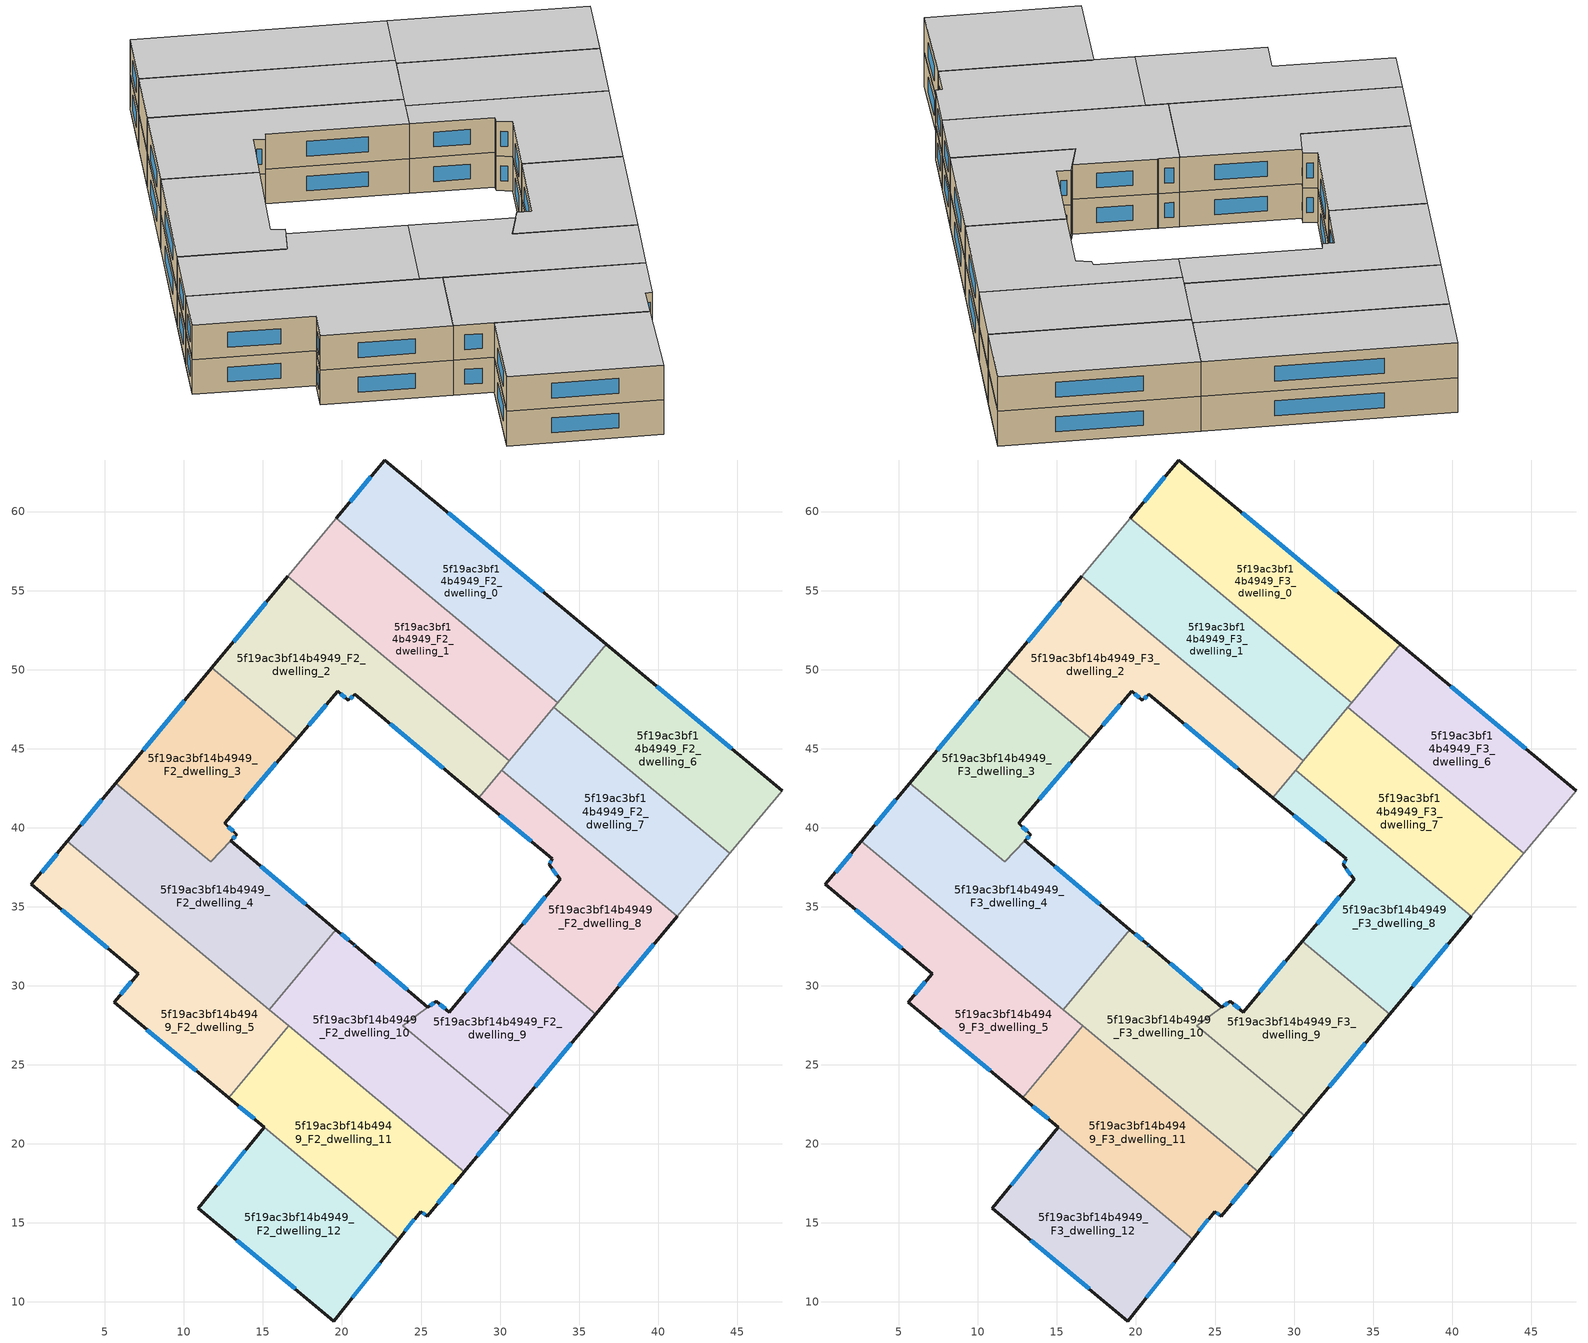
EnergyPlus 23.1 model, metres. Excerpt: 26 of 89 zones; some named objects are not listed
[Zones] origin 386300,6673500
5f19ac3bf14b4949_F2_dwelling_0
 floor to 5f19ac3bf14b4949_F1_dwelling_0 (EU_floor_Construction): 36.72,51.6 33.66,47.92 19.64,59.58 22.71,63.26 z6
 wall outside (EU_wall_Construction): 36.72,51.6 22.71,63.26 19.64,59.58 z6:9
 wall to 5f19ac3bf14b4949_F2_dwelling_1 (EU_wall_Construction): 19.64,59.58 33.66,47.92 z6:9
 wall to 5f19ac3bf14b4949_F2_dwelling_6 (EU_wall_Construction): 33.66,47.92 36.72,51.6 z6:9
 window (EU_Window_Construction): 21.83,62.21 20.52,60.63 / 32.72,54.93 26.71,59.93 z6.86:8.14
5f19ac3bf14b4949_F2_dwelling_1
 floor to 5f19ac3bf14b4949_F1_dwelling_1 (EU_floor_Construction): 33.66,47.92 30.59,44.24 16.58,55.9 19.64,59.58 z6
 wall to 5f19ac3bf14b4949_F2_dwelling_2 (EU_wall_Construction): 16.58,55.9 30.59,44.24 z6:9
 wall adiabatic (EU_wall_Construction): 19.64,59.58 16.58,55.9 z6:9
 wall to 5f19ac3bf14b4949_F2_dwelling_7 (EU_wall_Construction): 30.59,44.24 33.41,47.62 z6:9
 wall to 5f19ac3bf14b4949_F2_dwelling_6 (EU_wall_Construction): 33.41,47.62 33.66,47.92 z6:9
5f19ac3bf14b4949_F2_dwelling_10
 floor to 5f19ac3bf14b4949_F1_dwelling_10 (EU_floor_Construction): 25.43,28.64 23.85,27.48 30.69,21.79 27.72,18.23 16.63,27.46 16.64,27.48 15.41,28.5 19.62,33.56 20.77,32.59 20.84,32.53 z6
 wall outside (EU_wall_Construction): 25.43,28.64 20.84,32.53 20.77,32.59 19.62,33.56 / 27.72,18.23 30.69,21.79 z6:9
 wall to 5f19ac3bf14b4949_F2_dwelling_4 (EU_wall_Construction): 19.62,33.56 15.41,28.5 z6:9
 wall to 5f19ac3bf14b4949_F2_dwelling_11 (EU_wall_Construction): 16.63,27.46 27.72,18.23 z6:9
 wall to 5f19ac3bf14b4949_F2_dwelling_5 (EU_wall_Construction): 15.41,28.5 16.64,27.48 16.63,27.46 z6:9
 wall to 5f19ac3bf14b4949_F2_dwelling_9 (EU_wall_Construction): 23.85,27.48 25.43,28.64 / 30.69,21.79 23.86,27.48 z6:9
 window (EU_Window_Construction): 20.44,32.87 19.95,33.28 / 20.82,32.54 20.79,32.57 / 24.12,29.75 22.15,31.42 / 28.57,19.25 29.84,20.77 z6.86:8.14
5f19ac3bf14b4949_F2_dwelling_11
 floor to 5f19ac3bf14b4949_F1_dwelling_11 (EU_floor_Construction): 27.72,18.23 25.39,15.43 24.97,15.72 23.59,13.97 12.84,22.92 16.63,27.46 z6
 wall outside (EU_wall_Construction): 23.59,13.97 24.97,15.72 25.39,15.43 27.72,18.23 / 12.84,22.92 15.08,21.05 z6:9
 wall to 5f19ac3bf14b4949_F2_dwelling_12 (EU_wall_Construction): 15.08,21.05 23.59,13.97 z6:9
 wall to 5f19ac3bf14b4949_F2_dwelling_5 (EU_wall_Construction): 16.63,27.46 12.84,22.92 z6:9
 window (EU_Window_Construction): 23.98,14.47 24.58,15.22 / 26.06,16.23 27.05,17.43 / 25.09,15.64 25.27,15.52 / 13.48,22.38 14.44,21.58 z6.86:8.14
5f19ac3bf14b4949_F2_dwelling_12
 floor to 5f19ac3bf14b4949_F1_dwelling_12 (EU_floor_Construction): 23.59,13.97 19.48,8.8 10.91,15.93 15.08,21.05 z6
 wall outside (EU_wall_Construction): 15.08,21.05 10.91,15.93 19.48,8.8 23.59,13.97 z6:9
 window (EU_Window_Construction): 20.66,10.27 22.42,12.49 / 13.36,13.9 17.03,10.84 / 13.89,19.59 12.1,17.4 z6.86:8.14
5f19ac3bf14b4949_F2_dwelling_2
 floor to 5f19ac3bf14b4949_F1_dwelling_2 (EU_floor_Construction): 30.59,44.24 28.65,41.91 20.8,48.44 20.39,48.06 19.74,48.64 17.17,45.63 11.77,50.13 16.58,55.9 z6
 wall outside (EU_wall_Construction): 17.17,45.63 19.74,48.64 20.39,48.06 20.8,48.44 28.65,41.91 / 16.58,55.9 11.77,50.13 z6:9
 wall to 5f19ac3bf14b4949_F2_dwelling_3 (EU_wall_Construction): 11.77,50.13 17.17,45.63 z6:9
 wall to 5f19ac3bf14b4949_F2_dwelling_8 (EU_wall_Construction): 28.65,41.91 30.09,43.64 z6:9
 wall to 5f19ac3bf14b4949_F2_dwelling_7 (EU_wall_Construction): 30.09,43.64 30.59,44.24 z6:9
 window (EU_Window_Construction): 23.04,46.57 26.41,43.77 / 20.51,48.17 20.68,48.33 / 19.93,48.47 20.21,48.22 / 17.9,46.49 19,47.78 / 15.2,54.25 13.14,51.78 z6.86:8.14
5f19ac3bf14b4949_F2_dwelling_3
 floor to 5f19ac3bf14b4949_F1_dwelling_3 (EU_floor_Construction): 17.17,45.63 12.58,40.28 13.34,39.57 12.97,39.18 11.68,37.83 5.69,42.82 11.77,50.13 z6
 wall outside (EU_wall_Construction): 11.77,50.13 5.69,42.82 / 12.97,39.18 13.34,39.57 12.58,40.28 17.17,45.63 z6:9
 wall to 5f19ac3bf14b4949_F2_dwelling_4 (EU_wall_Construction): 5.69,42.82 11.68,37.83 12.97,39.18 z6:9
 window (EU_Window_Construction): 10.03,48.04 7.43,44.91 / 13.89,41.81 15.86,44.1 / 13.13,39.77 12.8,40.07 / 13.08,39.29 13.24,39.46 z6.86:8.14
5f19ac3bf14b4949_F2_dwelling_4
 floor to 5f19ac3bf14b4949_F1_dwelling_4 (EU_floor_Construction): 12.98,39.18 19.62,33.56 15.41,28.5 2.62,39.14 5.69,42.82 11.68,37.83 z6
 wall outside (EU_wall_Construction): 5.69,42.82 2.62,39.14 / 19.62,33.56 12.98,39.18 z6:9
 wall to 5f19ac3bf14b4949_F2_dwelling_5 (EU_wall_Construction): 2.62,39.14 15.41,28.5 z6:9
 window (EU_Window_Construction): 4.81,41.77 3.5,40.19 / 17.72,35.17 14.87,37.58 z6.86:8.14
5f19ac3bf14b4949_F2_dwelling_5
 floor to 5f19ac3bf14b4949_F1_dwelling_5 (EU_floor_Construction): 16.64,27.48 12.84,22.92 5.58,28.95 7.1,30.77 0.36,36.42 2.62,39.14 z6
 wall outside (EU_wall_Construction): 2.62,39.14 0.36,36.42 7.1,30.77 5.58,28.95 12.84,22.92 z6:9
 window (EU_Window_Construction): 7.65,27.22 10.77,24.64 / 6.66,30.25 6.01,29.47 / 2.28,34.8 5.17,32.38 / 1.98,38.36 1.01,37.2 z6.86:8.14
5f19ac3bf14b4949_F2_dwelling_6
 floor to 5f19ac3bf14b4949_F1_dwelling_6 (EU_floor_Construction): 47.84,42.35 44.52,38.38 33.41,47.62 36.72,51.6 z6
 wall outside (EU_wall_Construction): 47.84,42.35 36.72,51.6 z6:9
 wall to 5f19ac3bf14b4949_F2_dwelling_7 (EU_wall_Construction): 33.41,47.62 44.52,38.38 z6:9
 wall adiabatic (EU_wall_Construction): 44.52,38.38 47.84,42.35 z6:9
 window (EU_Window_Construction): 44.66,45 39.9,48.96 z6.86:8.14
5f19ac3bf14b4949_F2_dwelling_7
 floor to 5f19ac3bf14b4949_F1_dwelling_7 (EU_floor_Construction): 44.52,38.38 41.2,34.4 30.09,43.64 33.41,47.62 z6
 wall to 5f19ac3bf14b4949_F2_dwelling_8 (EU_wall_Construction): 30.09,43.64 41.2,34.4 z6:9
 wall adiabatic (EU_wall_Construction): 41.2,34.4 44.52,38.38 z6:9
5f19ac3bf14b4949_F2_dwelling_8
 floor to 5f19ac3bf14b4949_F1_dwelling_8 (EU_floor_Construction): 41.2,34.4 36.05,28.21 30.52,32.82 33.8,36.75 33.1,37.66 33.31,38.03 28.65,41.91 30.09,43.64 z6
 wall outside (EU_wall_Construction): 28.65,41.91 33.31,38.03 33.1,37.66 33.8,36.75 30.52,32.82 / 36.05,28.21 41.2,34.4 z6:9
 wall to 5f19ac3bf14b4949_F2_dwelling_9 (EU_wall_Construction): 30.52,32.82 36.05,28.21 z6:9
 window (EU_Window_Construction): 29.98,40.8 31.98,39.14 / 37.52,29.98 39.73,32.63 / 32.86,35.63 31.45,33.94 / 33.3,37.4 33.6,37.01 / 33.25,37.93 33.16,37.77 z6.86:8.14
5f19ac3bf14b4949_F2_dwelling_9
 floor to 5f19ac3bf14b4949_F1_dwelling_9 (EU_floor_Construction): 36.05,28.21 30.69,21.79 23.85,27.48 25.97,29.03 26.77,28.34 30.52,32.82 z6
 wall outside (EU_wall_Construction): 30.69,21.79 36.05,28.21 / 30.52,32.82 26.77,28.34 25.97,29.03 25.43,28.64 z6:9
 window (EU_Window_Construction): 32.22,23.62 34.52,26.38 / 26.54,28.54 26.2,28.83 / 29.45,31.54 27.84,29.62 / 25.81,28.92 25.59,28.75 z6.86:8.14
5f19ac3bf14b4949_F3_dwelling_0
 floor to 5f19ac3bf14b4949_F2_dwelling_0 (EU_floor_Construction): 36.72,51.6 33.66,47.92 19.64,59.58 22.71,63.26 z9
 wall outside (EU_wall_Construction): 36.72,51.6 22.71,63.26 19.64,59.58 z9:12
 wall to 5f19ac3bf14b4949_F3_dwelling_1 (EU_wall_Construction): 19.64,59.58 33.66,47.92 z9:12
 wall to 5f19ac3bf14b4949_F3_dwelling_6 (EU_wall_Construction): 33.66,47.92 36.72,51.6 z9:12
 window (EU_Window_Construction): 21.83,62.21 20.52,60.63 / 32.72,54.93 26.71,59.93 z9.86:11.14
 ceiling to 5f19ac3bf14b4949_F4_dwelling_0 (EU_floor_Construction): 33.66,47.92 36.72,51.6 22.71,63.26 19.64,59.58 z12
5f19ac3bf14b4949_F3_dwelling_1
 floor to 5f19ac3bf14b4949_F2_dwelling_1 (EU_floor_Construction): 33.66,47.92 30.59,44.24 16.58,55.9 19.64,59.58 z9
 wall to 5f19ac3bf14b4949_F3_dwelling_2 (EU_wall_Construction): 16.58,55.9 30.59,44.24 z9:12
 wall adiabatic (EU_wall_Construction): 19.64,59.58 16.58,55.9 z9:12
 wall to 5f19ac3bf14b4949_F3_dwelling_7 (EU_wall_Construction): 30.59,44.24 33.41,47.62 z9:12
 wall to 5f19ac3bf14b4949_F3_dwelling_6 (EU_wall_Construction): 33.41,47.62 33.66,47.92 z9:12
 ceiling to 5f19ac3bf14b4949_F4_dwelling_1 (EU_floor_Construction): 30.59,44.24 33.66,47.92 19.64,59.58 16.58,55.9 z12
5f19ac3bf14b4949_F3_dwelling_10
 floor to 5f19ac3bf14b4949_F2_dwelling_10 (EU_floor_Construction): 25.43,28.64 23.85,27.48 30.69,21.79 27.72,18.23 16.63,27.46 16.64,27.48 15.41,28.5 19.62,33.56 20.77,32.59 20.84,32.53 z9
 wall outside (EU_wall_Construction): 25.43,28.64 20.84,32.53 20.77,32.59 19.62,33.56 / 27.72,18.23 30.69,21.79 z9:12
 wall to 5f19ac3bf14b4949_F3_dwelling_4 (EU_wall_Construction): 19.62,33.56 15.41,28.5 z9:12
 wall to 5f19ac3bf14b4949_F3_dwelling_11 (EU_wall_Construction): 16.63,27.46 27.72,18.23 z9:12
 wall to 5f19ac3bf14b4949_F3_dwelling_5 (EU_wall_Construction): 15.41,28.5 16.64,27.48 16.63,27.46 z9:12
 wall to 5f19ac3bf14b4949_F3_dwelling_9 (EU_wall_Construction): 23.85,27.48 25.43,28.64 / 30.69,21.79 23.86,27.48 z9:12
 window (EU_Window_Construction): 20.44,32.87 19.95,33.28 / 20.82,32.54 20.79,32.57 / 24.12,29.75 22.15,31.42 / 28.57,19.25 29.84,20.77 z9.86:11.14
 ceiling to 5f19ac3bf14b4949_F4_dwelling_10 (EU_floor_Construction): 27.72,18.23 30.69,21.79 23.85,27.48 25.43,28.64 20.84,32.53 20.77,32.59 19.62,33.56 15.41,28.5 16.64,27.48 16.63,27.46 z12
5f19ac3bf14b4949_F3_dwelling_11
 floor to 5f19ac3bf14b4949_F2_dwelling_11 (EU_floor_Construction): 27.72,18.23 25.39,15.43 24.97,15.72 23.59,13.97 12.84,22.92 16.63,27.46 z9
 wall outside (EU_wall_Construction): 23.59,13.97 24.97,15.72 25.39,15.43 27.72,18.23 / 12.84,22.92 15.08,21.05 z9:12
 wall to 5f19ac3bf14b4949_F3_dwelling_12 (EU_wall_Construction): 15.08,21.05 23.59,13.97 z9:12
 wall to 5f19ac3bf14b4949_F3_dwelling_5 (EU_wall_Construction): 16.63,27.46 12.84,22.92 z9:12
 window (EU_Window_Construction): 23.98,14.47 24.58,15.22 / 26.06,16.23 27.05,17.43 / 25.09,15.64 25.27,15.52 / 13.48,22.38 14.44,21.58 z9.86:11.14
 ceiling to 5f19ac3bf14b4949_F4_dwelling_11 (EU_floor_Construction): 25.39,15.43 27.72,18.23 16.63,27.46 12.84,22.92 23.59,13.97 24.97,15.72 z12
5f19ac3bf14b4949_F3_dwelling_12
 floor to 5f19ac3bf14b4949_F2_dwelling_12 (EU_floor_Construction): 23.59,13.97 19.48,8.8 10.91,15.93 15.08,21.05 z9
 wall outside (EU_wall_Construction): 15.08,21.05 10.91,15.93 19.48,8.8 23.59,13.97 z9:12
 window (EU_Window_Construction): 20.66,10.27 22.42,12.49 / 13.36,13.9 17.03,10.84 / 13.89,19.59 12.1,17.4 z9.86:11.14
 ceiling to 5f19ac3bf14b4949_F4_dwelling_12 (EU_floor_Construction): 19.48,8.8 23.59,13.97 15.08,21.05 10.91,15.93 z12
5f19ac3bf14b4949_F3_dwelling_2
 floor to 5f19ac3bf14b4949_F2_dwelling_2 (EU_floor_Construction): 30.59,44.24 28.65,41.91 20.8,48.44 20.39,48.06 19.74,48.64 17.17,45.63 11.77,50.13 16.58,55.9 z9
 wall outside (EU_wall_Construction): 17.17,45.63 19.74,48.64 20.39,48.06 20.8,48.44 28.65,41.91 / 16.58,55.9 11.77,50.13 z9:12
 wall to 5f19ac3bf14b4949_F3_dwelling_3 (EU_wall_Construction): 11.77,50.13 17.17,45.63 z9:12
 wall to 5f19ac3bf14b4949_F3_dwelling_8 (EU_wall_Construction): 28.65,41.91 30.09,43.64 z9:12
 wall to 5f19ac3bf14b4949_F3_dwelling_7 (EU_wall_Construction): 30.09,43.64 30.59,44.24 z9:12
 window (EU_Window_Construction): 23.04,46.57 26.41,43.77 / 20.51,48.17 20.68,48.33 / 19.93,48.47 20.21,48.22 / 17.9,46.49 19,47.78 / 15.2,54.25 13.14,51.78 z9.86:11.14
 ceiling to 5f19ac3bf14b4949_F4_dwelling_2 (EU_floor_Construction): 28.65,41.91 30.59,44.24 16.58,55.9 11.77,50.13 17.17,45.63 19.74,48.64 20.39,48.06 20.8,48.44 z12
5f19ac3bf14b4949_F3_dwelling_3
 floor to 5f19ac3bf14b4949_F2_dwelling_3 (EU_floor_Construction): 17.17,45.63 12.58,40.28 13.34,39.57 12.97,39.18 11.68,37.83 5.69,42.82 11.77,50.13 z9
 wall outside (EU_wall_Construction): 11.77,50.13 5.69,42.82 / 12.97,39.18 13.34,39.57 12.58,40.28 17.17,45.63 z9:12
 wall to 5f19ac3bf14b4949_F3_dwelling_4 (EU_wall_Construction): 5.69,42.82 11.68,37.83 12.97,39.18 z9:12
 window (EU_Window_Construction): 10.03,48.04 7.43,44.91 / 13.89,41.81 15.86,44.1 / 13.13,39.77 12.8,40.07 / 13.08,39.29 13.24,39.46 z9.86:11.14
 ceiling to 5f19ac3bf14b4949_F4_dwelling_3 (EU_floor_Construction): 13.34,39.57 12.58,40.28 17.17,45.63 11.77,50.13 5.69,42.82 11.68,37.83 12.97,39.18 z12
5f19ac3bf14b4949_F3_dwelling_4
 floor to 5f19ac3bf14b4949_F2_dwelling_4 (EU_floor_Construction): 12.98,39.18 19.62,33.56 15.41,28.5 2.62,39.14 5.69,42.82 11.68,37.83 z9
 wall outside (EU_wall_Construction): 5.69,42.82 2.62,39.14 / 19.62,33.56 12.98,39.18 z9:12
 wall to 5f19ac3bf14b4949_F3_dwelling_5 (EU_wall_Construction): 2.62,39.14 15.41,28.5 z9:12
 window (EU_Window_Construction): 4.81,41.77 3.5,40.19 / 17.72,35.17 14.87,37.58 z9.86:11.14
 ceiling to 5f19ac3bf14b4949_F4_dwelling_4 (EU_floor_Construction): 15.41,28.5 19.62,33.56 12.98,39.18 11.68,37.83 5.69,42.82 2.62,39.14 z12
5f19ac3bf14b4949_F3_dwelling_5
 floor to 5f19ac3bf14b4949_F2_dwelling_5 (EU_floor_Construction): 16.64,27.48 12.84,22.92 5.58,28.95 7.1,30.77 0.36,36.42 2.62,39.14 z9
 wall outside (EU_wall_Construction): 2.62,39.14 0.36,36.42 7.1,30.77 5.58,28.95 12.84,22.92 z9:12
 window (EU_Window_Construction): 7.65,27.22 10.77,24.64 / 6.66,30.25 6.01,29.47 / 2.28,34.8 5.17,32.38 / 1.98,38.36 1.01,37.2 z9.86:11.14
 ceiling to 5f19ac3bf14b4949_F4_dwelling_5 (EU_floor_Construction): 12.84,22.92 16.64,27.48 2.62,39.14 0.36,36.42 7.1,30.77 5.58,28.95 z12
5f19ac3bf14b4949_F3_dwelling_6
 floor to 5f19ac3bf14b4949_F2_dwelling_6 (EU_floor_Construction): 47.84,42.35 44.52,38.38 33.41,47.62 36.72,51.6 z9
 wall outside (EU_wall_Construction): 47.84,42.35 36.72,51.6 z9:12
 wall to 5f19ac3bf14b4949_F3_dwelling_7 (EU_wall_Construction): 33.41,47.62 44.52,38.38 z9:12
 wall adiabatic (EU_wall_Construction): 44.52,38.38 47.84,42.35 z9:12
 window (EU_Window_Construction): 44.66,45 39.9,48.96 z9.86:11.14
 ceiling to 5f19ac3bf14b4949_F4_dwelling_6 (EU_floor_Construction): 44.52,38.38 47.84,42.35 36.72,51.6 33.41,47.62 z12
5f19ac3bf14b4949_F3_dwelling_7
 floor to 5f19ac3bf14b4949_F2_dwelling_7 (EU_floor_Construction): 44.52,38.38 41.2,34.4 30.09,43.64 33.41,47.62 z9
 wall to 5f19ac3bf14b4949_F3_dwelling_8 (EU_wall_Construction): 30.09,43.64 41.2,34.4 z9:12
 wall adiabatic (EU_wall_Construction): 41.2,34.4 44.52,38.38 z9:12
 ceiling to 5f19ac3bf14b4949_F4_dwelling_7 (EU_floor_Construction): 41.2,34.4 44.52,38.38 33.41,47.62 30.09,43.64 z12
5f19ac3bf14b4949_F3_dwelling_8
 floor to 5f19ac3bf14b4949_F2_dwelling_8 (EU_floor_Construction): 41.2,34.4 36.05,28.21 30.52,32.82 33.8,36.75 33.1,37.66 33.31,38.03 28.65,41.91 30.09,43.64 z9
 wall outside (EU_wall_Construction): 28.65,41.91 33.31,38.03 33.1,37.66 33.8,36.75 30.52,32.82 / 36.05,28.21 41.2,34.4 z9:12
 wall to 5f19ac3bf14b4949_F3_dwelling_9 (EU_wall_Construction): 30.52,32.82 36.05,28.21 z9:12
 window (EU_Window_Construction): 29.98,40.8 31.98,39.14 / 37.52,29.98 39.73,32.63 / 32.86,35.63 31.45,33.94 / 33.3,37.4 33.6,37.01 / 33.25,37.93 33.16,37.77 z9.86:11.14
 ceiling to 5f19ac3bf14b4949_F4_dwelling_8 (EU_floor_Construction): 36.05,28.21 41.2,34.4 30.09,43.64 28.65,41.91 33.31,38.03 33.1,37.66 33.8,36.75 30.52,32.82 z12
5f19ac3bf14b4949_F3_dwelling_9
 floor to 5f19ac3bf14b4949_F2_dwelling_9 (EU_floor_Construction): 36.05,28.21 30.69,21.79 23.85,27.48 25.97,29.03 26.77,28.34 30.52,32.82 z9
 wall outside (EU_wall_Construction): 30.69,21.79 36.05,28.21 / 30.52,32.82 26.77,28.34 25.97,29.03 25.43,28.64 z9:12
 window (EU_Window_Construction): 32.22,23.62 34.52,26.38 / 26.54,28.54 26.2,28.83 / 29.45,31.54 27.84,29.62 / 25.81,28.92 25.59,28.75 z9.86:11.14
 ceiling to 5f19ac3bf14b4949_F4_dwelling_9 (EU_floor_Construction): 30.69,21.79 36.05,28.21 30.52,32.82 26.77,28.34 25.97,29.03 23.85,27.48 z12
[Building]
EU S2 Campaign: North Axis=0; Terrain=City; Solar Distribution=FullExterior
[Site:Location]
Helsinki-Vantaa.AP: Latitude=60.317; Longitude=24.963; Time Zone=2; Elevation=54.6
[SizingPeriod:WeatherFileDays]
AnnualSizingPeriod: Begin Month=1; Begin Day of Month=1; End Month=12; End Day of Month=31; Day of Week for Start Day=Monday; Use Weather File Daylight Saving Period=No; Use Weather File Rain and Snow Indicators=No
[MATERIAL]
EU_InternalMass_Material: Roughness=MediumRough; Thickness=0.1; Conductivity=1; Density=1800; Specific Heat=900; Thermal Absorptance=0.9; Solar Absorptance=0.7; Visible Absorptance=0.7
[MATERIAL:NOMASS] Roughness=MediumRough; Thermal Absorptance=0.9; Solar Absorptance=0.7; Visible Absorptance=0.7
Name | Thermal Resistance
EU_wall_NoMass | 1.10183
EU_floor_NoMass | 1.70606
[WINDOWMATERIAL:SIMPLEGLAZINGSYSTEM]
EU_Window_SimpleGlazing: UFactor=3.11035; Solar Heat Gain Coefficient=0.8; Visible Transmittance=0.8
[CONSTRUCTION]
EU_wall_Construction: EU_wall_NoMass
EU_floor_Construction: EU_floor_NoMass
EU_Window_Construction: EU_Window_SimpleGlazing
EU_InternalMass_Construction: EU_InternalMass_Material
[ZONE] Type=1; Multiplier=1; Ceiling Height=autocalculate; Floor Area=autocalculate; Part of Total Floor Area=Yes
Name | Volume
5f19ac3bf14b4949_F2_dwelling_0; 5f19ac3bf14b4949_F3_dwelling_0 | 262.045
5f19ac3bf14b4949_F2_dwelling_1; 5f19ac3bf14b4949_F3_dwelling_1 | 262.088
5f19ac3bf14b4949_F2_dwelling_10; 5f19ac3bf14b4949_F3_dwelling_10 | 265.804
5f19ac3bf14b4949_F2_dwelling_11; 5f19ac3bf14b4949_F3_dwelling_11 | 252.87
5f19ac3bf14b4949_F2_dwelling_12; 5f19ac3bf14b4949_F3_dwelling_12 | 220.164
5f19ac3bf14b4949_F2_dwelling_2; 5f19ac3bf14b4949_F3_dwelling_2 | 262.053
5f19ac3bf14b4949_F2_dwelling_3; 5f19ac3bf14b4949_F3_dwelling_3 | 205.415
5f19ac3bf14b4949_F2_dwelling_4; 5f19ac3bf14b4949_F3_dwelling_4 | 287.149
5f19ac3bf14b4949_F2_dwelling_5; 5f19ac3bf14b4949_F3_dwelling_5 | 262.056
5f19ac3bf14b4949_F2_dwelling_6; 5f19ac3bf14b4949_F3_dwelling_6 | 224.637
5f19ac3bf14b4949_F2_dwelling_7; 5f19ac3bf14b4949_F3_dwelling_7 | 224.618
5f19ac3bf14b4949_F2_dwelling_8; 5f19ac3bf14b4949_F3_dwelling_8 | 224.626
5f19ac3bf14b4949_F2_dwelling_9; 5f19ac3bf14b4949_F3_dwelling_9 | 191.228
[INTERNALMASS] Construction=EU_InternalMass_Construction
Name | Zone or ZoneList | Surface Area
5f19ac3bf14b4949_F2_dwelling_0_EU_InternalMass | 5f19ac3bf14b4949_F2_dwelling_0 | 87.3484
5f19ac3bf14b4949_F2_dwelling_1_EU_InternalMass | 5f19ac3bf14b4949_F2_dwelling_1 | 87.3625
5f19ac3bf14b4949_F2_dwelling_2_EU_InternalMass | 5f19ac3bf14b4949_F2_dwelling_2 | 87.3516
5f19ac3bf14b4949_F2_dwelling_3_EU_InternalMass | 5f19ac3bf14b4949_F2_dwelling_3 | 68.4717
5f19ac3bf14b4949_F2_dwelling_4_EU_InternalMass | 5f19ac3bf14b4949_F2_dwelling_4 | 95.7172
5f19ac3bf14b4949_F2_dwelling_5_EU_InternalMass | 5f19ac3bf14b4949_F2_dwelling_5 | 87.3523
5f19ac3bf14b4949_F2_dwelling_6_EU_InternalMass | 5f19ac3bf14b4949_F2_dwelling_6 | 74.879
5f19ac3bf14b4949_F2_dwelling_7_EU_InternalMass | 5f19ac3bf14b4949_F2_dwelling_7 | 74.8729
5f19ac3bf14b4949_F2_dwelling_8_EU_InternalMass | 5f19ac3bf14b4949_F2_dwelling_8 | 74.876
5f19ac3bf14b4949_F2_dwelling_9_EU_InternalMass | 5f19ac3bf14b4949_F2_dwelling_9 | 63.7419
5f19ac3bf14b4949_F2_dwelling_10_EU_InternalMass | 5f19ac3bf14b4949_F2_dwelling_10 | 88.6007
5f19ac3bf14b4949_F2_dwelling_11_EU_InternalMass | 5f19ac3bf14b4949_F2_dwelling_11 | 84.2967
5f19ac3bf14b4949_F2_dwelling_12_EU_InternalMass | 5f19ac3bf14b4949_F2_dwelling_12 | 73.3879
5f19ac3bf14b4949_F3_dwelling_0_EU_InternalMass | 5f19ac3bf14b4949_F3_dwelling_0 | 87.3484
5f19ac3bf14b4949_F3_dwelling_1_EU_InternalMass | 5f19ac3bf14b4949_F3_dwelling_1 | 87.3625
5f19ac3bf14b4949_F3_dwelling_2_EU_InternalMass | 5f19ac3bf14b4949_F3_dwelling_2 | 87.3516
5f19ac3bf14b4949_F3_dwelling_3_EU_InternalMass | 5f19ac3bf14b4949_F3_dwelling_3 | 68.4717
5f19ac3bf14b4949_F3_dwelling_4_EU_InternalMass | 5f19ac3bf14b4949_F3_dwelling_4 | 95.7172
5f19ac3bf14b4949_F3_dwelling_5_EU_InternalMass | 5f19ac3bf14b4949_F3_dwelling_5 | 87.3523
5f19ac3bf14b4949_F3_dwelling_6_EU_InternalMass | 5f19ac3bf14b4949_F3_dwelling_6 | 74.879
5f19ac3bf14b4949_F3_dwelling_7_EU_InternalMass | 5f19ac3bf14b4949_F3_dwelling_7 | 74.8729
5f19ac3bf14b4949_F3_dwelling_8_EU_InternalMass | 5f19ac3bf14b4949_F3_dwelling_8 | 74.876
5f19ac3bf14b4949_F3_dwelling_9_EU_InternalMass | 5f19ac3bf14b4949_F3_dwelling_9 | 63.7419
5f19ac3bf14b4949_F3_dwelling_10_EU_InternalMass | 5f19ac3bf14b4949_F3_dwelling_10 | 88.6007
5f19ac3bf14b4949_F3_dwelling_11_EU_InternalMass | 5f19ac3bf14b4949_F3_dwelling_11 | 84.2967
5f19ac3bf14b4949_F3_dwelling_12_EU_InternalMass | 5f19ac3bf14b4949_F3_dwelling_12 | 73.3879
[OTHEREQUIPMENT] Fuel Type=Electricity; Design Level Calculation Method=Watts/Area; Power per Zone Floor Area=1; Fraction Latent=0; Fraction Radiant=0; Fraction Lost=0; Carbon Dioxide Generation Rate=0; EndUse Subcategory=EU_Step8_InternalGains
Name | Zone or ZoneList or Space or SpaceList | Schedule
EU_Step8_InternalGain_5f19ac3bf14b4949_F2_dwelling_0_f000 | 5f19ac3bf14b4949_F2_dwelling_0 | EU_Step8_GainSchedule_5f19ac3bf14b4949_F2_dwelling_0_f000
EU_Step8_InternalGain_5f19ac3bf14b4949_F2_dwelling_1_f000 | 5f19ac3bf14b4949_F2_dwelling_1 | EU_Step8_GainSchedule_5f19ac3bf14b4949_F2_dwelling_1_f000
EU_Step8_InternalGain_5f19ac3bf14b4949_F2_dwelling_2_f000 | 5f19ac3bf14b4949_F2_dwelling_2 | EU_Step8_GainSchedule_5f19ac3bf14b4949_F2_dwelling_2_f000
EU_Step8_InternalGain_5f19ac3bf14b4949_F2_dwelling_3_f000 | 5f19ac3bf14b4949_F2_dwelling_3 | EU_Step8_GainSchedule_5f19ac3bf14b4949_F2_dwelling_3_f000
EU_Step8_InternalGain_5f19ac3bf14b4949_F2_dwelling_4_f000 | 5f19ac3bf14b4949_F2_dwelling_4 | EU_Step8_GainSchedule_5f19ac3bf14b4949_F2_dwelling_4_f000
EU_Step8_InternalGain_5f19ac3bf14b4949_F2_dwelling_5_f000 | 5f19ac3bf14b4949_F2_dwelling_5 | EU_Step8_GainSchedule_5f19ac3bf14b4949_F2_dwelling_5_f000
EU_Step8_InternalGain_5f19ac3bf14b4949_F2_dwelling_6_f000 | 5f19ac3bf14b4949_F2_dwelling_6 | EU_Step8_GainSchedule_5f19ac3bf14b4949_F2_dwelling_6_f000
EU_Step8_InternalGain_5f19ac3bf14b4949_F2_dwelling_7_f000 | 5f19ac3bf14b4949_F2_dwelling_7 | EU_Step8_GainSchedule_5f19ac3bf14b4949_F2_dwelling_7_f000
EU_Step8_InternalGain_5f19ac3bf14b4949_F2_dwelling_8_f000 | 5f19ac3bf14b4949_F2_dwelling_8 | EU_Step8_GainSchedule_5f19ac3bf14b4949_F2_dwelling_8_f000
EU_Step8_InternalGain_5f19ac3bf14b4949_F2_dwelling_9_f000 | 5f19ac3bf14b4949_F2_dwelling_9 | EU_Step8_GainSchedule_5f19ac3bf14b4949_F2_dwelling_9_f000
EU_Step8_InternalGain_5f19ac3bf14b4949_F2_dwelling_10_f000 | 5f19ac3bf14b4949_F2_dwelling_10 | EU_Step8_GainSchedule_5f19ac3bf14b4949_F2_dwelling_10_f000
EU_Step8_InternalGain_5f19ac3bf14b4949_F2_dwelling_11_f000 | 5f19ac3bf14b4949_F2_dwelling_11 | EU_Step8_GainSchedule_5f19ac3bf14b4949_F2_dwelling_11_f000
EU_Step8_InternalGain_5f19ac3bf14b4949_F2_dwelling_12_f000 | 5f19ac3bf14b4949_F2_dwelling_12 | EU_Step8_GainSchedule_5f19ac3bf14b4949_F2_dwelling_12_f000
EU_Step8_InternalGain_5f19ac3bf14b4949_F3_dwelling_0_f000 | 5f19ac3bf14b4949_F3_dwelling_0 | EU_Step8_GainSchedule_5f19ac3bf14b4949_F3_dwelling_0_f000
EU_Step8_InternalGain_5f19ac3bf14b4949_F3_dwelling_1_f000 | 5f19ac3bf14b4949_F3_dwelling_1 | EU_Step8_GainSchedule_5f19ac3bf14b4949_F3_dwelling_1_f000
EU_Step8_InternalGain_5f19ac3bf14b4949_F3_dwelling_2_f000 | 5f19ac3bf14b4949_F3_dwelling_2 | EU_Step8_GainSchedule_5f19ac3bf14b4949_F3_dwelling_2_f000
EU_Step8_InternalGain_5f19ac3bf14b4949_F3_dwelling_3_f000 | 5f19ac3bf14b4949_F3_dwelling_3 | EU_Step8_GainSchedule_5f19ac3bf14b4949_F3_dwelling_3_f000
EU_Step8_InternalGain_5f19ac3bf14b4949_F3_dwelling_4_f000 | 5f19ac3bf14b4949_F3_dwelling_4 | EU_Step8_GainSchedule_5f19ac3bf14b4949_F3_dwelling_4_f000
EU_Step8_InternalGain_5f19ac3bf14b4949_F3_dwelling_5_f000 | 5f19ac3bf14b4949_F3_dwelling_5 | EU_Step8_GainSchedule_5f19ac3bf14b4949_F3_dwelling_5_f000
EU_Step8_InternalGain_5f19ac3bf14b4949_F3_dwelling_6_f000 | 5f19ac3bf14b4949_F3_dwelling_6 | EU_Step8_GainSchedule_5f19ac3bf14b4949_F3_dwelling_6_f000
EU_Step8_InternalGain_5f19ac3bf14b4949_F3_dwelling_7_f000 | 5f19ac3bf14b4949_F3_dwelling_7 | EU_Step8_GainSchedule_5f19ac3bf14b4949_F3_dwelling_7_f000
EU_Step8_InternalGain_5f19ac3bf14b4949_F3_dwelling_8_f000 | 5f19ac3bf14b4949_F3_dwelling_8 | EU_Step8_GainSchedule_5f19ac3bf14b4949_F3_dwelling_8_f000
EU_Step8_InternalGain_5f19ac3bf14b4949_F3_dwelling_9_f000 | 5f19ac3bf14b4949_F3_dwelling_9 | EU_Step8_GainSchedule_5f19ac3bf14b4949_F3_dwelling_9_f000
EU_Step8_InternalGain_5f19ac3bf14b4949_F3_dwelling_10_f000 | 5f19ac3bf14b4949_F3_dwelling_10 | EU_Step8_GainSchedule_5f19ac3bf14b4949_F3_dwelling_10_f000
EU_Step8_InternalGain_5f19ac3bf14b4949_F3_dwelling_11_f000 | 5f19ac3bf14b4949_F3_dwelling_11 | EU_Step8_GainSchedule_5f19ac3bf14b4949_F3_dwelling_11_f000
EU_Step8_InternalGain_5f19ac3bf14b4949_F3_dwelling_12_f000 | 5f19ac3bf14b4949_F3_dwelling_12 | EU_Step8_GainSchedule_5f19ac3bf14b4949_F3_dwelling_12_f000
[ZONEVENTILATION:DESIGNFLOWRATE] Schedule=EU_AlwaysOn; Design Flow Rate Calculation Method=AirChanges/Hour; Air Changes per Hour=0.756316; Ventilation Type=Natural; Fan Pressure Rise=0; Fan Total Efficiency=1; Constant Term Coefficient=1; Temperature Term Coefficient=0; Velocity Term Coefficient=0; Velocity Squared Term Coefficient=0; Minimum Indoor Temperature=-100; Maximum Indoor Temperature=100; Delta Temperature=-100; Minimum Outdoor Temperature=-100; Maximum Outdoor Temperature=100; Maximum Wind Speed=40
Name | Zone or ZoneList or Space or SpaceList
EU_ConstantAir_5f19ac3bf14b4949_F2_dwelling_0 | 5f19ac3bf14b4949_F2_dwelling_0
EU_ConstantAir_5f19ac3bf14b4949_F2_dwelling_1 | 5f19ac3bf14b4949_F2_dwelling_1
EU_ConstantAir_5f19ac3bf14b4949_F2_dwelling_2 | 5f19ac3bf14b4949_F2_dwelling_2
EU_ConstantAir_5f19ac3bf14b4949_F2_dwelling_3 | 5f19ac3bf14b4949_F2_dwelling_3
EU_ConstantAir_5f19ac3bf14b4949_F2_dwelling_4 | 5f19ac3bf14b4949_F2_dwelling_4
EU_ConstantAir_5f19ac3bf14b4949_F2_dwelling_5 | 5f19ac3bf14b4949_F2_dwelling_5
EU_ConstantAir_5f19ac3bf14b4949_F2_dwelling_6 | 5f19ac3bf14b4949_F2_dwelling_6
EU_ConstantAir_5f19ac3bf14b4949_F2_dwelling_7 | 5f19ac3bf14b4949_F2_dwelling_7
EU_ConstantAir_5f19ac3bf14b4949_F2_dwelling_8 | 5f19ac3bf14b4949_F2_dwelling_8
EU_ConstantAir_5f19ac3bf14b4949_F2_dwelling_9 | 5f19ac3bf14b4949_F2_dwelling_9
EU_ConstantAir_5f19ac3bf14b4949_F2_dwelling_10 | 5f19ac3bf14b4949_F2_dwelling_10
EU_ConstantAir_5f19ac3bf14b4949_F2_dwelling_11 | 5f19ac3bf14b4949_F2_dwelling_11
EU_ConstantAir_5f19ac3bf14b4949_F2_dwelling_12 | 5f19ac3bf14b4949_F2_dwelling_12
EU_ConstantAir_5f19ac3bf14b4949_F3_dwelling_0 | 5f19ac3bf14b4949_F3_dwelling_0
EU_ConstantAir_5f19ac3bf14b4949_F3_dwelling_1 | 5f19ac3bf14b4949_F3_dwelling_1
EU_ConstantAir_5f19ac3bf14b4949_F3_dwelling_2 | 5f19ac3bf14b4949_F3_dwelling_2
EU_ConstantAir_5f19ac3bf14b4949_F3_dwelling_3 | 5f19ac3bf14b4949_F3_dwelling_3
EU_ConstantAir_5f19ac3bf14b4949_F3_dwelling_4 | 5f19ac3bf14b4949_F3_dwelling_4
EU_ConstantAir_5f19ac3bf14b4949_F3_dwelling_5 | 5f19ac3bf14b4949_F3_dwelling_5
EU_ConstantAir_5f19ac3bf14b4949_F3_dwelling_6 | 5f19ac3bf14b4949_F3_dwelling_6
EU_ConstantAir_5f19ac3bf14b4949_F3_dwelling_7 | 5f19ac3bf14b4949_F3_dwelling_7
EU_ConstantAir_5f19ac3bf14b4949_F3_dwelling_8 | 5f19ac3bf14b4949_F3_dwelling_8
EU_ConstantAir_5f19ac3bf14b4949_F3_dwelling_9 | 5f19ac3bf14b4949_F3_dwelling_9
EU_ConstantAir_5f19ac3bf14b4949_F3_dwelling_10 | 5f19ac3bf14b4949_F3_dwelling_10
EU_ConstantAir_5f19ac3bf14b4949_F3_dwelling_11 | 5f19ac3bf14b4949_F3_dwelling_11
EU_ConstantAir_5f19ac3bf14b4949_F3_dwelling_12 | 5f19ac3bf14b4949_F3_dwelling_12
[HVACTEMPLATE:ZONE:IDEALLOADSAIRSYSTEM] System Availability Schedule=EU_AlwaysOn; Maximum Heating Supply Air Temperature=50; Minimum Cooling Supply Air Temperature=13; Maximum Heating Supply Air Humidity Ratio=0.0156; Minimum Cooling Supply Air Humidity Ratio=0.0077; Heating Limit=NoLimit; Cooling Limit=NoLimit; Heating Availability Schedule=EU_AlwaysOn; Cooling Availability Schedule=EU_CoolingOff; Dehumidification Control Type=ConstantSensibleHeatRatio; Cooling Sensible Heat Ratio=0.7; Dehumidification Setpoint=60; Humidification Control Type=None; Humidification Setpoint=30; Outdoor Air Method=None; Outdoor Air Flow Rate per Person=0.00944; Outdoor Air Flow Rate per Zone Floor Area=0; Outdoor Air Flow Rate per Zone=0; Demand Controlled Ventilation Type=None; Outdoor Air Economizer Type=NoEconomizer; Heat Recovery Type=None; Sensible Heat Recovery Effectiveness=0.7; Latent Heat Recovery Effectiveness=0.65
Name | Template Thermostat
5f19ac3bf14b4949_F2_dwelling_0 | EU_HeatOnly_5f19ac3bf14b4949_F2_dwelling_0
5f19ac3bf14b4949_F2_dwelling_1 | EU_HeatOnly_5f19ac3bf14b4949_F2_dwelling_1
5f19ac3bf14b4949_F2_dwelling_2 | EU_HeatOnly_5f19ac3bf14b4949_F2_dwelling_2
5f19ac3bf14b4949_F2_dwelling_3 | EU_HeatOnly_5f19ac3bf14b4949_F2_dwelling_3
5f19ac3bf14b4949_F2_dwelling_4 | EU_HeatOnly_5f19ac3bf14b4949_F2_dwelling_4
5f19ac3bf14b4949_F2_dwelling_5 | EU_HeatOnly_5f19ac3bf14b4949_F2_dwelling_5
5f19ac3bf14b4949_F2_dwelling_6 | EU_HeatOnly_5f19ac3bf14b4949_F2_dwelling_6
5f19ac3bf14b4949_F2_dwelling_7 | EU_HeatOnly_5f19ac3bf14b4949_F2_dwelling_7
5f19ac3bf14b4949_F2_dwelling_8 | EU_HeatOnly_5f19ac3bf14b4949_F2_dwelling_8
5f19ac3bf14b4949_F2_dwelling_9 | EU_HeatOnly_5f19ac3bf14b4949_F2_dwelling_9
5f19ac3bf14b4949_F2_dwelling_10 | EU_HeatOnly_5f19ac3bf14b4949_F2_dwelling_10
5f19ac3bf14b4949_F2_dwelling_11 | EU_HeatOnly_5f19ac3bf14b4949_F2_dwelling_11
5f19ac3bf14b4949_F2_dwelling_12 | EU_HeatOnly_5f19ac3bf14b4949_F2_dwelling_12
5f19ac3bf14b4949_F3_dwelling_0 | EU_HeatOnly_5f19ac3bf14b4949_F3_dwelling_0
5f19ac3bf14b4949_F3_dwelling_1 | EU_HeatOnly_5f19ac3bf14b4949_F3_dwelling_1
5f19ac3bf14b4949_F3_dwelling_2 | EU_HeatOnly_5f19ac3bf14b4949_F3_dwelling_2
5f19ac3bf14b4949_F3_dwelling_3 | EU_HeatOnly_5f19ac3bf14b4949_F3_dwelling_3
5f19ac3bf14b4949_F3_dwelling_4 | EU_HeatOnly_5f19ac3bf14b4949_F3_dwelling_4
5f19ac3bf14b4949_F3_dwelling_5 | EU_HeatOnly_5f19ac3bf14b4949_F3_dwelling_5
5f19ac3bf14b4949_F3_dwelling_6 | EU_HeatOnly_5f19ac3bf14b4949_F3_dwelling_6
5f19ac3bf14b4949_F3_dwelling_7 | EU_HeatOnly_5f19ac3bf14b4949_F3_dwelling_7
5f19ac3bf14b4949_F3_dwelling_8 | EU_HeatOnly_5f19ac3bf14b4949_F3_dwelling_8
5f19ac3bf14b4949_F3_dwelling_9 | EU_HeatOnly_5f19ac3bf14b4949_F3_dwelling_9
5f19ac3bf14b4949_F3_dwelling_10 | EU_HeatOnly_5f19ac3bf14b4949_F3_dwelling_10
5f19ac3bf14b4949_F3_dwelling_11 | EU_HeatOnly_5f19ac3bf14b4949_F3_dwelling_11
5f19ac3bf14b4949_F3_dwelling_12 | EU_HeatOnly_5f19ac3bf14b4949_F3_dwelling_12
[SIZING:ZONE] Zone Cooling Design Supply Air Temperature Input Method=SupplyAirTemperature; Zone Cooling Design Supply Air Temperature=13; Zone Heating Design Supply Air Temperature Input Method=SupplyAirTemperature; Zone Heating Design Supply Air Temperature=50; Zone Cooling Design Supply Air Humidity Ratio=0.008; Zone Heating Design Supply Air Humidity Ratio=0.008; Cooling Design Air Flow Method=DesignDay; Cooling Design Air Flow Rate=0; Cooling Minimum Air Flow per Zone Floor Area=0.000762; Cooling Minimum Air Flow=0; Cooling Minimum Air Flow Fraction=0.2; Heating Design Air Flow Method=DesignDay; Heating Design Air Flow Rate=0; Heating Maximum Air Flow per Zone Floor Area=0.002032; Heating Maximum Air Flow=0.141576; Heating Maximum Air Flow Fraction=0.3; Account for Dedicated Outdoor Air System=No; Dedicated Outdoor Air System Control Strategy=NeutralSupplyAir; Dedicated Outdoor Air Low Setpoint Temperature for Design=autosize; Dedicated Outdoor Air High Setpoint Temperature for Design=autosize; Zone Load Sizing Method=Sensible Load Only No Latent Load; Zone Latent Cooling Design Supply Air Humidity Ratio Input Method=HumidityRatioDifference; Zone Cooling Design Supply Air Humidity Ratio Difference=0.005; Zone Latent Heating Design Supply Air Humidity Ratio Input Method=HumidityRatioDifference; Zone Humidification Design Supply Air Humidity Ratio Difference=0.005
5f19ac3bf14b4949_F2_dwelling_0; 5f19ac3bf14b4949_F2_dwelling_1; 5f19ac3bf14b4949_F2_dwelling_2; 5f19ac3bf14b4949_F2_dwelling_3; 5f19ac3bf14b4949_F2_dwelling_4; 5f19ac3bf14b4949_F2_dwelling_5; 5f19ac3bf14b4949_F2_dwelling_6; 5f19ac3bf14b4949_F2_dwelling_7; 5f19ac3bf14b4949_F2_dwelling_8; 5f19ac3bf14b4949_F2_dwelling_9; 5f19ac3bf14b4949_F2_dwelling_10; 5f19ac3bf14b4949_F2_dwelling_11; 5f19ac3bf14b4949_F2_dwelling_12; 5f19ac3bf14b4949_F3_dwelling_0; 5f19ac3bf14b4949_F3_dwelling_1; 5f19ac3bf14b4949_F3_dwelling_2; 5f19ac3bf14b4949_F3_dwelling_3; 5f19ac3bf14b4949_F3_dwelling_4; 5f19ac3bf14b4949_F3_dwelling_5; 5f19ac3bf14b4949_F3_dwelling_6; 5f19ac3bf14b4949_F3_dwelling_7; 5f19ac3bf14b4949_F3_dwelling_8; 5f19ac3bf14b4949_F3_dwelling_9; 5f19ac3bf14b4949_F3_dwelling_10; 5f19ac3bf14b4949_F3_dwelling_11; 5f19ac3bf14b4949_F3_dwelling_12
[SCHEDULE:CONSTANT]
Name | Hourly Value
EU_AlwaysOn | 1
EU_CoolingOff | 0
[SCHEDULE:FILE] Column Number=1; Rows to Skip at Top=0; Number of Hours of Data=8760; Column Separator=Comma; Interpolate to Timestep=No; Minutes per Item=60; Adjust Schedule for Daylight Savings=Yes
Name | File
EU_Step8_GainSchedule_5f19ac3bf14b4949_F2_dwelling_0_f000 | ../../schedules/5f19ac3bf14b4949/5f19ac3bf14b4949_F2_dwelling_0_f000_gain.csv
EU_Step8_GainSchedule_5f19ac3bf14b4949_F2_dwelling_1_f000 | ../../schedules/5f19ac3bf14b4949/5f19ac3bf14b4949_F2_dwelling_1_f000_gain.csv
EU_Step8_GainSchedule_5f19ac3bf14b4949_F2_dwelling_2_f000 | ../../schedules/5f19ac3bf14b4949/5f19ac3bf14b4949_F2_dwelling_2_f000_gain.csv
EU_Step8_GainSchedule_5f19ac3bf14b4949_F2_dwelling_3_f000 | ../../schedules/5f19ac3bf14b4949/5f19ac3bf14b4949_F2_dwelling_3_f000_gain.csv
EU_Step8_GainSchedule_5f19ac3bf14b4949_F2_dwelling_4_f000 | ../../schedules/5f19ac3bf14b4949/5f19ac3bf14b4949_F2_dwelling_4_f000_gain.csv
EU_Step8_GainSchedule_5f19ac3bf14b4949_F2_dwelling_5_f000 | ../../schedules/5f19ac3bf14b4949/5f19ac3bf14b4949_F2_dwelling_5_f000_gain.csv
EU_Step8_GainSchedule_5f19ac3bf14b4949_F2_dwelling_6_f000 | ../../schedules/5f19ac3bf14b4949/5f19ac3bf14b4949_F2_dwelling_6_f000_gain.csv
EU_Step8_GainSchedule_5f19ac3bf14b4949_F2_dwelling_7_f000 | ../../schedules/5f19ac3bf14b4949/5f19ac3bf14b4949_F2_dwelling_7_f000_gain.csv
EU_Step8_GainSchedule_5f19ac3bf14b4949_F2_dwelling_8_f000 | ../../schedules/5f19ac3bf14b4949/5f19ac3bf14b4949_F2_dwelling_8_f000_gain.csv
EU_Step8_GainSchedule_5f19ac3bf14b4949_F2_dwelling_9_f000 | ../../schedules/5f19ac3bf14b4949/5f19ac3bf14b4949_F2_dwelling_9_f000_gain.csv
EU_Step8_GainSchedule_5f19ac3bf14b4949_F2_dwelling_10_f000 | ../../schedules/5f19ac3bf14b4949/5f19ac3bf14b4949_F2_dwelling_10_f000_gain.csv
EU_Step8_GainSchedule_5f19ac3bf14b4949_F2_dwelling_11_f000 | ../../schedules/5f19ac3bf14b4949/5f19ac3bf14b4949_F2_dwelling_11_f000_gain.csv
EU_Step8_GainSchedule_5f19ac3bf14b4949_F2_dwelling_12_f000 | ../../schedules/5f19ac3bf14b4949/5f19ac3bf14b4949_F2_dwelling_12_f000_gain.csv
EU_Step8_GainSchedule_5f19ac3bf14b4949_F3_dwelling_0_f000 | ../../schedules/5f19ac3bf14b4949/5f19ac3bf14b4949_F3_dwelling_0_f000_gain.csv
EU_Step8_GainSchedule_5f19ac3bf14b4949_F3_dwelling_1_f000 | ../../schedules/5f19ac3bf14b4949/5f19ac3bf14b4949_F3_dwelling_1_f000_gain.csv
EU_Step8_GainSchedule_5f19ac3bf14b4949_F3_dwelling_2_f000 | ../../schedules/5f19ac3bf14b4949/5f19ac3bf14b4949_F3_dwelling_2_f000_gain.csv
EU_Step8_GainSchedule_5f19ac3bf14b4949_F3_dwelling_3_f000 | ../../schedules/5f19ac3bf14b4949/5f19ac3bf14b4949_F3_dwelling_3_f000_gain.csv
EU_Step8_GainSchedule_5f19ac3bf14b4949_F3_dwelling_4_f000 | ../../schedules/5f19ac3bf14b4949/5f19ac3bf14b4949_F3_dwelling_4_f000_gain.csv
EU_Step8_GainSchedule_5f19ac3bf14b4949_F3_dwelling_5_f000 | ../../schedules/5f19ac3bf14b4949/5f19ac3bf14b4949_F3_dwelling_5_f000_gain.csv
EU_Step8_GainSchedule_5f19ac3bf14b4949_F3_dwelling_6_f000 | ../../schedules/5f19ac3bf14b4949/5f19ac3bf14b4949_F3_dwelling_6_f000_gain.csv
EU_Step8_GainSchedule_5f19ac3bf14b4949_F3_dwelling_7_f000 | ../../schedules/5f19ac3bf14b4949/5f19ac3bf14b4949_F3_dwelling_7_f000_gain.csv
EU_Step8_GainSchedule_5f19ac3bf14b4949_F3_dwelling_8_f000 | ../../schedules/5f19ac3bf14b4949/5f19ac3bf14b4949_F3_dwelling_8_f000_gain.csv
EU_Step8_GainSchedule_5f19ac3bf14b4949_F3_dwelling_9_f000 | ../../schedules/5f19ac3bf14b4949/5f19ac3bf14b4949_F3_dwelling_9_f000_gain.csv
EU_Step8_GainSchedule_5f19ac3bf14b4949_F3_dwelling_10_f000 | ../../schedules/5f19ac3bf14b4949/5f19ac3bf14b4949_F3_dwelling_10_f000_gain.csv
EU_Step8_GainSchedule_5f19ac3bf14b4949_F3_dwelling_11_f000 | ../../schedules/5f19ac3bf14b4949/5f19ac3bf14b4949_F3_dwelling_11_f000_gain.csv
EU_Step8_GainSchedule_5f19ac3bf14b4949_F3_dwelling_12_f000 | ../../schedules/5f19ac3bf14b4949/5f19ac3bf14b4949_F3_dwelling_12_f000_gain.csv
